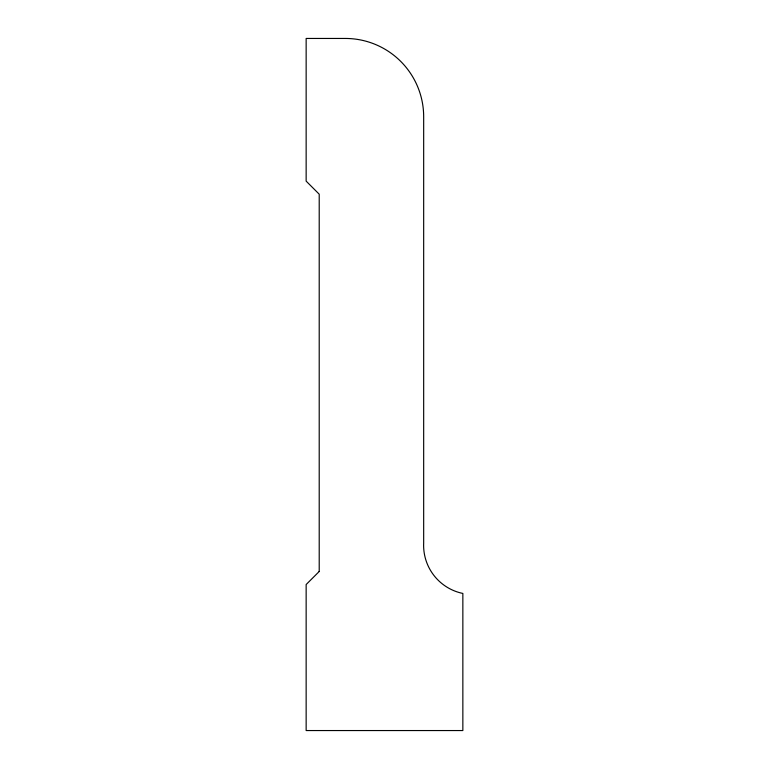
<?xml version="1.0" encoding="UTF-8"?>
<svg xmlns="http://www.w3.org/2000/svg" width="769" height="769" viewBox="0 0 769 769"><rect width="100%" height="100%" fill="white"/><g stroke="black" fill="none" stroke-linecap="round" stroke-linejoin="round"><path stroke-width="1.15" d="M319.212 571.482L306.149 584.536L306.149 730.55L462.851 730.55L462.851 593.437A49.12 49.12 0 0 1 423.671 542.991L423.671 116.801A78.351 78.351 0 0 0 345.329 38.45L306.149 38.45L306.149 181.128L319.212 194.192L319.212 571.482"/></g></svg>
